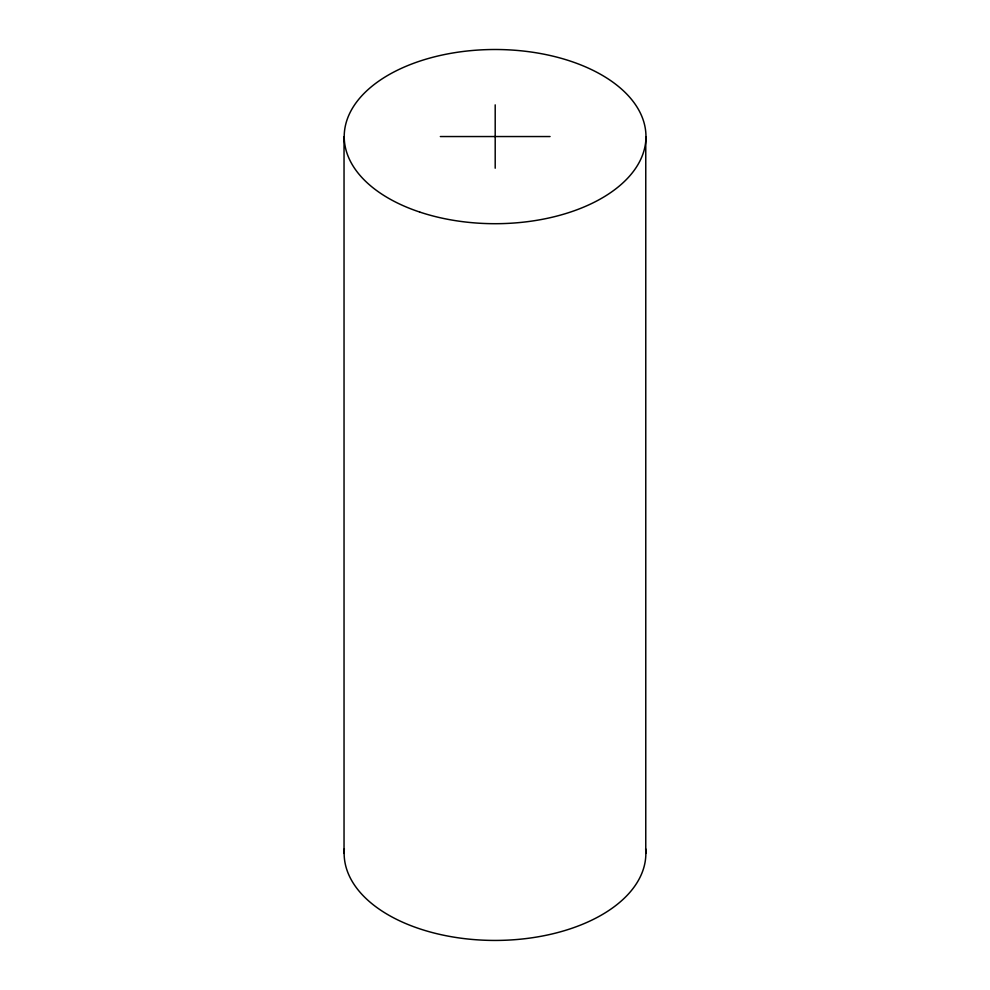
<?xml version="1.0" encoding="UTF-8"?>
<svg xmlns="http://www.w3.org/2000/svg" width="990" height="990" viewBox="0 0 990 990"><rect width="100%" height="100%" fill="white"/><g stroke="black" fill="none" stroke-linecap="round" stroke-linejoin="round"><path stroke-width="1.49" d="M440.34 136.546L550.056 136.546M645.765 136.719L645.765 853.405M495.198 104.866L495.198 168.213M344.037 136.719L344.037 853.405M645.653 848.814A150.864 87.095 0 0 1 495 940.438A150.864 87.095 0 0 1 344.347 848.814M419.661 212.033A150.864 87.095 0 0 0 645.963 136.595A150.864 87.095 0 0 0 419.661 61.17A150.864 87.095 0 0 0 419.661 212.033"/></g></svg>
